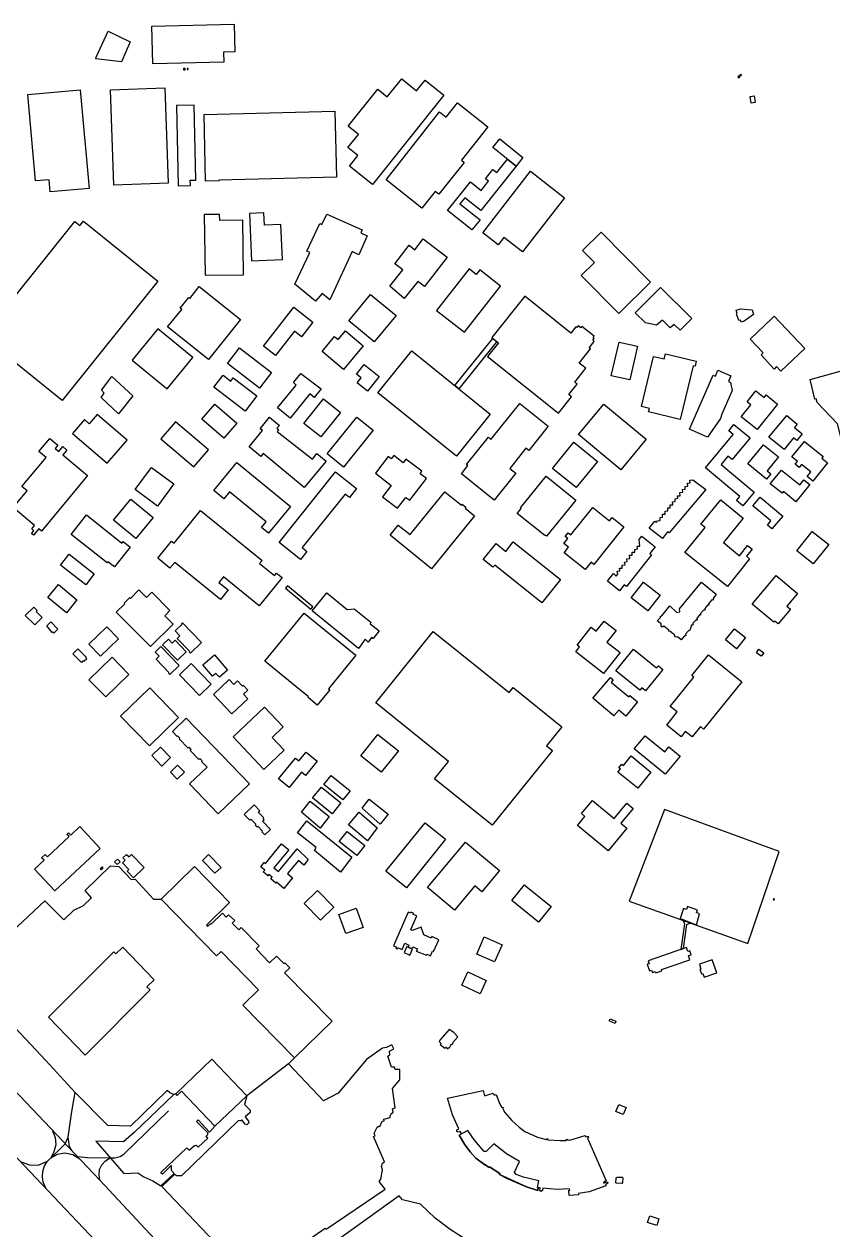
# Model space of a CAD drawing. Header units: metres. Extents: x -118 to 4032, y -3666 to 171.
# Drawn here: x 1823 to 2720, y -1297 to 40 of the extents above; entities that cross this region are included whole.
import ezdxf

# ---------------------------------------------------------------- set-up
doc = ezdxf.new("R2010")
doc.units = ezdxf.units.M
for name, color, linetype in [('APRON', 1, 'Continuous'), ('CIVIL_BUILDING', 6, 'Continuous'), ('TAXIWAY', 5, 'Continuous')]:
    doc.layers.add(name, color=color, linetype=linetype)

msp = doc.modelspace()

# ---------------------------------------------------------------- linework, layer by layer
at = {"layer": 'APRON'}
for points in [[(1754.4, -1017.7), (1846.2, -932), (1867.2, -952.9), (1878.2, -942.1), (1889.1, -937.1), (1897.7, -928.5), (1890.7, -920.4), (1918.8, -893.1), (1918.8, -893.1), (1927.9, -893.8), (1941.9, -908), (1946.3, -907.8), (1966.6, -929.9), (1975.1, -930), (2036.5, -992.9), (2041.5, -988.1), (2083, -1030.6), (2065.7, -1047.6), (2122.7, -1105.9), (2116, -1112.6), (2069.9, -1148), (2031.2, -1107.4), (1991.1, -1145.7), (1989.2, -1146.4), (1984.6, -1144.5), (1981.6, -1142.1), (1940.9, -1181.5), (1915.8, -1181), (1879.7, -1144.4), (1847.2, -1108.7), (1796, -1054.7)], [(2136.2, -1308.9), (2156.8, -1294.5), (2158, -1295.9), (2223.4, -1251.5), (2216.6, -1242.8), (2218.7, -1240.4), (2220.5, -1229.8), (2219.1, -1226.2), (2220.4, -1222.6), (2222.5, -1221.1), (2210.5, -1193), (2212.3, -1192.4), (2211.2, -1189.4), (2214.5, -1182.8), (2216.2, -1181.5), (2217.3, -1182), (2219.9, -1176.1), (2222.2, -1175.5), (2221.9, -1173.7), (2229, -1171.8), (2228.9, -1170.2), (2228.9, -1170.2), (2230, -1167.8), (2232.1, -1166.2), (2231.3, -1162.3), (2234.5, -1161.4), (2231.4, -1139.9), (2239.6, -1130.2), (2239.6, -1118.9), (2234.5, -1118.7), (2233.5, -1116.2), (2230.4, -1116.2), (2226.1, -1104.1), (2228.6, -1102.4), (2228.3, -1098.3), (2233.1, -1095.8), (2230.6, -1091.3), (2224.9, -1094.5), (2220.2, -1095.1), (2202.8, -1107.7), (2171.2, -1144.9), (2155, -1153.5), (2116, -1112.6), (2069.9, -1148), (2067.5, -1157.6), (2073.5, -1163.7), (2073.5, -1166.4), (2068.1, -1171.4), (2072, -1176.2), (2072.2, -1177.9), (2070.1, -1180), (2068.3, -1179.5), (2064.4, -1174.7), (2063.5, -1175.5), (2060.8, -1175.4), (1997.4, -1236.5), (1992, -1236.7), (1990, -1234.6), (1975.6, -1248.4), (2034.6, -1310.1)], [(2314, -1308), (2295.3, -1296.1), (2278.9, -1283.6), (2262.6, -1267.9), (2242.6, -1263.4), (2239, -1258.8), (2167.8, -1309.7)]]:
    msp.add_lwpolyline(points, dxfattribs=at)
msp.add_lwpolyline([(1924, -1223), (1933.8, -1234.2), (1949, -1233.4), (1955.8, -1237.9), (1965.6, -1242), (1974.8, -1247.8), (1989.5, -1234.2), (1986.3, -1230.7), (1986.4, -1225.7), (1985.7, -1225.6), (1976.5, -1234.6), (1975.1, -1233.7), (1975.1, -1232.5), (2003.5, -1205.4), (2006.2, -1208.1), (2012, -1202.9), (2013.8, -1202.8), (2016, -1205), (2026.6, -1194.7), (2024.7, -1192.9), (2026.9, -1190.8), (2026.4, -1190.1), (2027.2, -1189.2), (2014.3, -1176.3), (2016, -1174.5), (2028.6, -1188.1), (2034.6, -1181.7), (1997.6, -1142.9), (1992.8, -1147.5), (1991.1, -1145.7), (1989.2, -1146.4), (1945, -1188.7), (1933.4, -1198.9), (1902.7, -1198.3), (1924, -1223)], close=True, dxfattribs=at)
at = {"layer": 'CIVIL_BUILDING'}
for points in [[(1916.3, 32.2), (1940.7, 20.1), (1930.9, -2), (1902.7, 1.2), (1902.9, 3.2), (1916.3, 32.2)], [(1964.6, 37.6), (2056, 39.9), (2056.7, 9.2), (2044, 8.9), (2044.3, -2.3), (1965.7, -4.3), (1964.6, 37.6)], [(1999.7, -9.3), (1999.7, -10.8), (2001.5, -10.7), (2001.5, -9.2), (1999.7, -9.3)], [(2003.8, -9.2), (2003.8, -10.4), (2005.1, -10.4), (2005.1, -9.2), (2003.8, -9.2)], [(2288.5, -39), (2209.3, -137.9), (2183.7, -117.4), (2193.1, -105.7), (2182, -96.8), (2193.6, -82.4), (2182.3, -73.3), (2215.1, -32.4), (2225.7, -40.9), (2241.7, -20.9), (2258.1, -34), (2267.5, -22.2), (2288.5, -39)], [(2614.2, -18.7), (2615.1, -19.8), (2616.5, -18.6), (2615.6, -17.6), (2614.2, -18.7)], [(2616.5, -16.7), (2617.4, -17.7), (2618.5, -16.8), (2617.6, -15.8), (2616.5, -16.7)], [(1827.3, -38), (1885.4, -32.9), (1895.1, -142.2), (1852, -146), (1850.9, -132.7), (1835.8, -134), (1827.3, -38)], [(1918.9, -32.8), (1978.9, -30.7), (1982.6, -136.5), (1922.6, -138.6), (1918.9, -32.8)], [(2628.1, -40.3), (2632.5, -39.7), (2633.5, -47), (2629.1, -47.6), (2628.1, -40.3)], [(1991.9, -50.5), (1993.9, -139.3), (2007.4, -139), (2007.2, -133.1), (2013.4, -133), (2011.5, -50.1), (1991.9, -50.5)], [(2303.5, -47.5), (2337.1, -74), (2308, -111), (2311, -113.4), (2282.9, -148.7), (2278.8, -145.5), (2263.9, -164), (2224.4, -132.6), (2283.5, -57.4), (2291, -63.3), (2303.5, -47.5)], [(2167.4, -56.6), (2169.3, -129.6), (2039.1, -133), (2039.2, -133.7), (2024, -134.1), (2022.6, -60.4), (2167.4, -56.6)], [(2350.4, -87.2), (2375.8, -108.1), (2368.5, -117.5), (2342.5, -97), (2350.4, -87.2)], [(2358.8, -109.8), (2368.5, -117.5), (2329.2, -166.6), (2311.6, -152.5), (2306.2, -159.2), (2328.5, -177.1), (2319.5, -188.3), (2292.4, -166.6), (2317.8, -134.9), (2329.9, -144.5), (2338, -134.3), (2334.5, -131.5), (2342.8, -121.1), (2347, -124.5), (2358.8, -109.8)], [(2384.5, -123.3), (2422.2, -152.5), (2375.6, -212.5), (2354.9, -196.5), (2348.5, -204.8), (2331.5, -191.6), (2384.5, -123.3)], [(2022.8, -171.3), (2023.8, -238.5), (2066.3, -237.9), (2065.5, -177.4), (2039.9, -177.8), (2039.8, -171.1), (2022.8, -171.3)], [(2073, -170), (2075.3, -222.4), (2109.4, -220.9), (2107.7, -182.3), (2089.4, -183.1), (2088.8, -169.3), (2073, -170)], [(2158.7, -170.6), (2197.8, -188.3), (2196.2, -191.4), (2203.5, -194.8), (2194.3, -216), (2186.7, -212.2), (2161.9, -265.9), (2153.6, -258.8), (2146, -267.1), (2123, -248.4), (2139.7, -213.2), (2136.6, -211.7), (2150.9, -181.1), (2153.1, -182.1), (2158.7, -170.6)], [(1777, -306.3), (1879.4, -178.9), (1885, -183.4), (1888.9, -178.6), (1971.5, -244.9), (1865.2, -377.2), (1777, -306.3)], [(2265.5, -198.3), (2292.1, -218.6), (2267.1, -251.1), (2259.7, -245.5), (2244.5, -264.4), (2228.6, -250.4), (2242.9, -232.6), (2234.1, -225.8), (2249.8, -205.3), (2256.3, -210.3), (2265.5, -198.3)], [(2462.9, -190.7), (2517.4, -246.3), (2482.2, -280.9), (2440.7, -238.7), (2455.2, -224.5), (2442.1, -211.1), (2462.9, -190.7)], [(2280.4, -277.4), (2311.3, -301.7), (2351.3, -250.6), (2328.2, -232.5), (2324.3, -237.5), (2316.5, -231.4), (2280.4, -277.4)], [(2017.3, -251), (2062.9, -287.5), (2027.3, -331.9), (1982.2, -295.7), (1997.8, -276.4), (1996, -274.9), (2005.5, -263.1), (2006.7, -264.1), (2017.3, -251)], [(2528.6, -251.9), (2563.1, -286.3), (2550.2, -299.3), (2543.7, -292.9), (2539.3, -296.7), (2530.8, -288.2), (2524.2, -293.8), (2511.8, -291.4), (2500.4, -280.1), (2528.6, -251.9)], [(2211.2, -312.3), (2183, -288.9), (2207.1, -259.7), (2235.4, -283), (2211.2, -312.3)], [(2378, -261.7), (2341.5, -307.5), (2348.8, -313.3), (2336.7, -328.5), (2415.3, -391.2), (2429.8, -373.1), (2426.9, -370.8), (2436.2, -359.2), (2433.4, -357), (2445.8, -341.6), (2438.5, -335.8), (2451.1, -320.1), (2449.6, -318.8), (2455.1, -311.9), (2453.4, -310.5), (2455, -308.5), (2453.8, -307.5), (2455, -306.1), (2441.4, -295.2), (2440.2, -296.7), (2437.3, -294.4), (2435.7, -296.4), (2434.8, -295.7), (2429.3, -302.7), (2378, -261.7)], [(2122.2, -274), (2143.2, -290.5), (2130.6, -306.7), (2122.8, -300.6), (2101.7, -327.5), (2088.5, -317.1), (2122.2, -274)], [(2621.4, -289.4), (2618, -290.4), (2617.4, -288.2), (2615.5, -288.7), (2612.6, -281.1), (2613.6, -280.9), (2612.5, -277.1), (2617.3, -275.7), (2630.2, -276.7), (2631.6, -281.8), (2621.4, -289.4)], [(2652.1, -286.3), (2654.6, -284), (2688.6, -319.5), (2662.1, -344.8), (2657.3, -339.8), (2654.5, -342.5), (2640, -326.7), (2642.3, -324.4), (2628, -309.4), (2652.1, -286.3)], [(1971.3, -297.7), (1942.8, -332.5), (1981.7, -364.4), (2010.2, -329.6), (1971.3, -297.7)], [(2179.3, -300.1), (2199, -316.6), (2177.1, -342.8), (2153.4, -323), (2167.3, -306.5), (2171.2, -309.8), (2179.3, -300.1)], [(2062, -318.9), (2097.2, -346.2), (2083.9, -363.5), (2048.6, -336.2), (2062, -318.9)], [(2300.6, -360.7), (2342.8, -308.5), (2347.1, -312), (2305, -364.3), (2300.6, -360.7)], [(2482.6, -312.5), (2502.9, -317.2), (2494.4, -354.4), (2474, -349.8), (2482.6, -312.5)], [(2215.3, -368.8), (2252.9, -322.3), (2339.9, -392.4), (2302.3, -439), (2215.3, -368.8)], [(2568.2, -333.7), (2566.9, -339.4), (2564.7, -338.9), (2550.5, -398.4), (2515.4, -390), (2516.3, -386.1), (2507.5, -384), (2520.8, -328.4), (2532.7, -331.2), (2534.1, -325.6), (2568.2, -333.7)], [(2129.9, -347.2), (2152.5, -364.3), (2144.7, -374), (2139.7, -369.9), (2117.9, -396.8), (2103.8, -385.4), (2124.5, -360.2), (2121.7, -357.5), (2129.9, -347.2)], [(2200, -337.5), (2216.6, -350.8), (2203.7, -366.9), (2192.1, -357.7), (2196.6, -352.1), (2191.5, -348.1), (2200, -337.5)], [(2592, -343.7), (2606.5, -350.1), (2603.8, -356.4), (2606.2, -357.2), (2608.1, -366.3), (2596.6, -392.4), (2595.1, -397.3), (2580.5, -418.1), (2560.8, -409.1), (2586.9, -349.3), (2589.4, -350.4), (2592, -343.7)], [(2755.9, -337.1), (2777.2, -415.3), (2768.1, -418.1), (2768.7, -419.7), (2748.4, -424.8), (2748, -423.3), (2736.5, -426.5), (2728.8, -418.9), (2724.7, -403.1), (2702.1, -379.7), (2701.1, -375.5), (2699.8, -375.8), (2694.4, -354.2), (2755.9, -337.1)], [(1920.4, -350.8), (1943.6, -372), (1927.6, -392), (1908.4, -374), (1912, -369.2), (1908.8, -366), (1920.4, -350.8)], [(2054.9, -352.1), (2080.9, -372.1), (2068, -389), (2033.4, -362.5), (2043.6, -349.3), (2052.1, -355.8), (2054.9, -352.1)], [(2658.4, -381.3), (2635.6, -409.4), (2618.1, -395.3), (2628.8, -382.2), (2624.5, -378.7), (2634.2, -366.6), (2643.5, -374.1), (2645.8, -371.1), (2658.4, -381.3)], [(2034.4, -381.3), (2058.9, -402.4), (2044.4, -419.1), (2020, -398), (2034.4, -381.3)], [(2155.1, -375.5), (2173.9, -390.5), (2152.1, -417.7), (2133.3, -402.7), (2155.1, -375.5)], [(2372.7, -380.5), (2404.1, -405.8), (2382.4, -432.7), (2379.4, -430.3), (2361.5, -452.5), (2368.1, -457.8), (2344, -487.6), (2307.9, -458.4), (2315.1, -449.5), (2313.5, -448.2), (2337.7, -418.1), (2340.6, -420.4), (2372.7, -380.5)], [(2465.9, -381.3), (2512.7, -420.3), (2484.7, -454), (2437.8, -415.1), (2465.9, -381.3)], [(1876.7, -413.7), (1915.1, -446.9), (1937.2, -421.4), (1904.1, -392.8), (1895.3, -403), (1890, -398.4), (1876.7, -413.7)], [(1991, -400.8), (1974.7, -419.9), (2011.2, -451), (2027.5, -432), (1991, -400.8)], [(2103.2, -408), (2105.5, -409.7), (2103.6, -411.7), (2142.7, -442.2), (2147.7, -436.1), (2157.9, -444.6), (2133.7, -473.8), (2088, -435.9), (2085.4, -439.2), (2072.7, -428.8), (2087.3, -410.5), (2084.9, -408.7), (2095.2, -395.9), (2106.2, -405.1), (2103.2, -408)], [(2191.8, -395.7), (2210, -410.3), (2177.2, -451.1), (2159, -436.5), (2191.8, -395.7)], [(2668.4, -393.9), (2680.1, -403.5), (2676.9, -407.4), (2685.4, -414.4), (2679.5, -421.7), (2676, -418.8), (2665.5, -431.7), (2648.7, -417.9), (2668.4, -393.9)], [(2632.4, -478.8), (2619.8, -493.9), (2612.9, -488.2), (2616.6, -483.7), (2578.4, -451.9), (2609.1, -415), (2604.1, -410.9), (2610, -403.8), (2627.9, -418.6), (2607.9, -442.7), (2603.3, -438.9), (2595.7, -448.2), (2632.4, -478.8)], [(1857.4, -430.5), (1861.5, -433.9), (1866, -428.4), (1870.5, -432.2), (1866, -437.6), (1893.5, -460.6), (1842.2, -522), (1839.4, -519.7), (1833.6, -526.6), (1831.3, -524.7), (1834, -521.6), (1831.5, -519.5), (1834.6, -515.7), (1811, -496), (1826.5, -477.4), (1820.7, -472.5), (1847.4, -440.5), (1839.5, -433.9), (1851.6, -419.4), (1860.5, -426.8), (1857.4, -430.5)], [(2432.3, -423.5), (2458.6, -444.8), (2435, -473.9), (2408.8, -452.5), (2432.3, -423.5)], [(2642.7, -426.3), (2659.3, -439.9), (2646.7, -455.2), (2650.9, -458.7), (2646.1, -464.5), (2625.3, -447.4), (2642.7, -426.3)], [(2709, -439.4), (2707.5, -441.3), (2713.8, -446.5), (2697.4, -466.7), (2691, -461.6), (2695.2, -456.4), (2685, -448.2), (2682.2, -451.6), (2677.8, -448), (2680.4, -444.8), (2674.3, -439.9), (2688.3, -422.7), (2709, -439.4)], [(2226.7, -439.5), (2212.6, -458), (2230.1, -471.4), (2220.5, -484), (2237.1, -496.7), (2246.3, -484.7), (2250.5, -487.9), (2269.1, -463.7), (2262.1, -458.4), (2264.1, -455.8), (2246.4, -442.2), (2243.3, -446.2), (2232.9, -438.3), (2230, -442.1), (2226.7, -439.5)], [(1964.4, -451.4), (1989.2, -469.6), (1971.1, -494.4), (1946.2, -476.1), (1964.4, -451.4)], [(2058.9, -446.1), (2118.2, -494.6), (2093.9, -524.4), (2086.2, -518.1), (2091.4, -511.7), (2050.9, -478.6), (2044.6, -486.4), (2033.4, -477.2), (2058.9, -446.1)], [(2168.3, -456.3), (2191.7, -474.9), (2183.7, -484.9), (2178.8, -481), (2131.4, -540.4), (2136.5, -544.5), (2129.4, -553.4), (2105.9, -534.6), (2168.3, -456.3)], [(2401.9, -461), (2434.8, -487.6), (2402.2, -527.8), (2400.6, -526.5), (2400.2, -527), (2369.8, -502.4), (2374.2, -497), (2373.3, -496.3), (2401.9, -461)], [(2564.2, -465.3), (2578.8, -475.9), (2538, -523.8), (2536.3, -522.8), (2530.8, -530.1), (2515.9, -518.8), (2522.1, -511), (2524, -512.3), (2525.2, -510.5), (2528.2, -510.2), (2528.1, -507.1), (2530.9, -506.6), (2530.9, -503.4), (2533.8, -503.2), (2533.8, -499.9), (2536.7, -499.7), (2536.5, -496.4), (2539.4, -496.3), (2539.3, -493.1), (2542.1, -492.8), (2541.7, -489.7), (2544.8, -489.4), (2544.7, -486.2), (2547.8, -485.7), (2547.4, -482.9), (2550.4, -482.8), (2550.1, -479.2), (2553.2, -478.8), (2552.9, -475.9), (2555.9, -475.5), (2555.8, -472.7), (2558.8, -472.4), (2558.5, -469), (2561.6, -468.6), (2561.2, -465.6), (2564.2, -465.3)], [(2662.5, -454.4), (2682.9, -470.9), (2687.4, -465.2), (2694, -470.5), (2678.7, -489.5), (2664.8, -478.3), (2663.4, -480.1), (2650.2, -469.5), (2662.5, -454.4)], [(2289.5, -478.5), (2307.8, -493.3), (2308.6, -492.2), (2312.8, -495.6), (2311.9, -496.7), (2322.3, -505.1), (2274.8, -563.9), (2228.7, -526.6), (2237.9, -515.3), (2251.1, -525.9), (2289.5, -478.5)], [(1941.3, -486.6), (1966, -506.8), (1946.8, -530.3), (1922.1, -510.1), (1941.3, -486.6)], [(2577.9, -517.9), (2573.4, -514.2), (2595.3, -487.4), (2620.1, -507.8), (2598.2, -534.6), (2616, -549.4), (2625.1, -538.1), (2630, -542), (2623.7, -549.9), (2627.3, -552.8), (2602.7, -583.4), (2555.6, -545.6), (2577.9, -517.9)], [(2664.1, -505.4), (2652, -519.7), (2647, -515.5), (2650.9, -510.8), (2630.9, -494), (2639, -484.3), (2664.1, -505.4)], [(1892.1, -504.2), (1931.4, -535.3), (1932.8, -533.4), (1940.8, -539.7), (1923.4, -561.8), (1916, -556), (1915, -557.3), (1875.1, -525.7), (1892.1, -504.2)], [(2018.5, -499.2), (2086.8, -554.5), (2084, -558), (2100.5, -571.4), (2102.8, -568.5), (2109, -573.4), (2083.6, -604.8), (2044.1, -572.8), (2039.1, -578.9), (2049.4, -587.2), (2040.8, -597.9), (1990, -556.8), (1984.8, -563.2), (1971.2, -552.2), (1986.5, -533.2), (1989.3, -535.4), (2018.5, -499.2)], [(2453.5, -495.8), (2472.1, -510.7), (2475, -507.1), (2488, -517.5), (2454.7, -559), (2451.5, -556.4), (2444.9, -564.6), (2421.7, -546), (2426.5, -540), (2421.3, -535.9), (2425.8, -530.3), (2422.9, -528), (2426.2, -524), (2429, -526.3), (2453.5, -495.8)], [(2365.3, -534), (2417.5, -575.8), (2396.9, -601.6), (2344.8, -559.8), (2342.8, -562.2), (2332, -553.5), (2346.2, -535.8), (2356.9, -544.5), (2365.3, -534)], [(2522.7, -539.6), (2516.8, -546.9), (2518.7, -548.4), (2490.8, -583.6), (2488.3, -581.7), (2483.1, -588.3), (2469.6, -577.5), (2476.4, -569), (2479.4, -571.9), (2481.2, -569.6), (2480.6, -566.4), (2483.5, -565.9), (2483.1, -563.2), (2486.1, -563.1), (2486, -559.9), (2489.2, -559.3), (2488.8, -556.3), (2491.6, -555.8), (2491.3, -552.8), (2494.7, -552.4), (2494.3, -548.9), (2497.2, -548.7), (2497, -545.5), (2500.2, -545.5), (2500, -542.3), (2503.2, -541.8), (2502.8, -538.7), (2505.7, -538.7), (2504.9, -531.5), (2507.9, -527.8), (2522.7, -539.6)], [(2696.8, -522.4), (2715, -536.9), (2697.9, -558.3), (2679.7, -543.8), (2696.8, -522.4)], [(1873, -547.6), (1900.9, -569.5), (1891.4, -581.7), (1863.4, -559.9), (1873, -547.6)], [(2656.6, -571.4), (2680.4, -591.3), (2668.6, -605.4), (2672.5, -608.6), (2658.9, -624.8), (2655.3, -621.8), (2654.2, -623.1), (2630.2, -603), (2656.6, -571.4)], [(1861.1, -581.3), (1881.7, -598.3), (1869.9, -612.5), (1849.3, -595.5), (1861.1, -581.3)], [(1988.2, -625.1), (1963.1, -650), (1925.3, -612), (1934.7, -602.7), (1934, -601.9), (1940.2, -595.7), (1941.1, -596.6), (1950.4, -587.3), (1958.8, -595.7), (1964.6, -589.9), (1984.8, -610.2), (1979.1, -615.9), (1988.2, -625.1)], [(2112.7, -585.2), (2141, -608.6), (2143.2, -606), (2114.9, -582.6), (2112.7, -585.2)], [(2509.8, -578.6), (2528.1, -592.9), (2514.5, -610.3), (2496.2, -595.9), (2509.8, -578.6)], [(2573.9, -578.6), (2590.2, -591.9), (2586.9, -596.6), (2587.1, -598.5), (2585.4, -598.4), (2581.8, -602.7), (2582.1, -604), (2580.6, -604.1), (2577.6, -607.9), (2577.7, -609.5), (2576.3, -609.5), (2573, -613.5), (2573, -615.1), (2571.9, -615), (2568.7, -618.9), (2569, -620.6), (2567.7, -620.6), (2564.3, -624.1), (2564.2, -626.2), (2562.9, -626.2), (2560.9, -632.3), (2559.5, -632.5), (2556.2, -636.3), (2556.5, -638), (2554.7, -638.6), (2551.4, -642.6), (2547.2, -639.2), (2544.7, -639.6), (2544.2, -637.2), (2539.3, -633.2), (2537.8, -633.1), (2537.6, -631.9), (2532.4, -627.5), (2530.4, -628.4), (2529.3, -627.1), (2529.3, -625), (2525, -621.5), (2528.5, -617.7), (2528.4, -616.2), (2530.1, -615.9), (2538.7, -604.8), (2546.7, -612.1), (2549.9, -611.7), (2549.7, -608.3), (2573.9, -578.6)], [(2158.5, -590.5), (2181.2, -608.9), (2188.8, -608.2), (2207.5, -623.1), (2206.7, -624.7), (2216.6, -632.5), (2209.9, -640.9), (2208.3, -639.9), (2204.4, -645.1), (2201.1, -642), (2193.8, -652.3), (2142.3, -610.6), (2158.5, -590.5)], [(1833.8, -606.2), (1837.5, -609.9), (1836.3, -611.2), (1843, -617.7), (1834.8, -626.1), (1824.3, -615.7), (1833.8, -606.2)], [(2133.7, -612.9), (2190.8, -659.7), (2160.5, -696.7), (2161.9, -697.8), (2148, -714.8), (2137.8, -706.4), (2138.3, -705.9), (2090, -666.3), (2133.7, -612.9)], [(1852.7, -622.7), (1860.6, -630.8), (1856.1, -635.1), (1854.8, -633.8), (1854.3, -634.3), (1848.1, -627.1), (1852.7, -622.7)], [(1998.7, -623.8), (2019.6, -645.5), (2007.5, -657.2), (2006.4, -656.1), (2006.9, -655.6), (1992.7, -641), (1995.7, -638), (1990.6, -632.7), (1998.2, -625.3), (1997.7, -624.8), (1998.7, -623.8)], [(2466.1, -621.8), (2479.3, -632.2), (2469.2, -645), (2483.8, -656.5), (2465.4, -680), (2434.6, -655.8), (2438.8, -650.4), (2436.2, -648.3), (2451.7, -628.6), (2457.2, -633), (2466.1, -621.8)], [(1914.9, -628.3), (1927.7, -641.5), (1907.8, -660.8), (1895, -647.5), (1914.9, -628.3)], [(2276.7, -633.2), (2360.6, -701), (2365.1, -695.4), (2419.2, -739.1), (2402.3, -760), (2408.8, -765.3), (2341.9, -848), (2278.1, -796.5), (2293.5, -777.4), (2212.9, -712.2), (2276.7, -633.2)], [(2610.5, -630.4), (2622.7, -640.1), (2612.8, -652.4), (2600.7, -642.6), (2610.5, -630.4)], [(1882.6, -652.4), (1891.8, -661.7), (1891.2, -662.3), (1892.6, -663.6), (1890.7, -665.5), (1890.2, -665), (1888.9, -666.4), (1888.3, -665.8), (1886.6, -667.5), (1877, -657.9), (1882.6, -652.4)], [(1974.7, -650), (1994.9, -670.9), (1984.7, -680.9), (1983.3, -679.5), (1983.9, -679), (1969.4, -664), (1972.7, -660.8), (1968.3, -656.2), (1974.7, -650)], [(1990.6, -643.1), (2002.7, -655.7), (1993, -665.1), (1976.6, -648), (1983, -641.9), (1987.2, -646.3), (1990.6, -643.1)], [(2498.6, -652.9), (2524.2, -673.7), (2526.2, -671.4), (2531.1, -675.3), (2511.8, -699), (2507.9, -695.8), (2505.7, -698.5), (2479.1, -676.8), (2498.6, -652.9)], [(2637.7, -653), (2643, -656.9), (2640.1, -660.7), (2634.9, -656.9), (2637.7, -653)], [(1920.6, -661.9), (1939.2, -680.9), (1913.5, -705.9), (1895, -686.9), (1920.6, -661.9)], [(2034, -659.2), (2048.7, -676), (2039.5, -684.1), (2035.6, -679.7), (2032.1, -682.7), (2021.3, -670.4), (2034, -659.2)], [(2581.8, -659.2), (2618.7, -689), (2576.3, -741.6), (2572.7, -738.7), (2563.5, -750.1), (2556, -744.1), (2551.3, -749.9), (2535.4, -737), (2547.1, -722.5), (2539.4, -716.3), (2565.5, -683.9), (2563.3, -682.1), (2581.8, -659.2)], [(2008.4, -668.8), (2030.5, -691.6), (2017.5, -704.2), (1995.4, -681.4), (2008.4, -668.8)], [(2033.2, -703), (2053.5, -724.6), (2071, -708.1), (2066.1, -702.9), (2071, -698.3), (2066.2, -693.1), (2065.3, -693.9), (2059.7, -687.9), (2055.4, -692), (2050.4, -686.7), (2033.2, -703)], [(2473.2, -684.3), (2476.1, -686.8), (2473.9, -689.4), (2493.3, -705.8), (2494.7, -704.3), (2503.1, -711.4), (2490, -727), (2482.2, -720.5), (2476.9, -726.8), (2453.7, -707.3), (2473.2, -684.3)], [(1962.3, -695.8), (1994.3, -728.5), (1961.9, -760.1), (1929.9, -727.3), (1962.3, -695.8)], [(2089.5, -717.1), (2110.3, -739), (2098, -750.7), (2111.3, -764.8), (2088.9, -786.2), (2054.7, -750.2), (2089.5, -717.1)], [(2002.9, -729.4), (2072.9, -802.3), (2038.3, -835.5), (2006.4, -802.3), (2025.9, -783.7), (2019.8, -777.4), (2020.5, -776.8), (2017.9, -774.2), (2016.9, -775.2), (2007.3, -765.1), (2008.3, -764.2), (2005.9, -761.7), (2004.8, -762.7), (1994.8, -752.2), (1995.6, -751.4), (1993.3, -749), (1992.6, -749.7), (1987.4, -744.3), (2002.9, -729.4)], [(2215.2, -747.4), (2238.1, -765.7), (2219, -789.4), (2196.2, -771.1), (2215.2, -747.4)], [(1974.1, -761.6), (1985.3, -773.1), (1975.7, -782.5), (1964.5, -770.9), (1974.1, -761.6)], [(2537.8, -761), (2550.3, -771.4), (2533.7, -791.6), (2499.4, -763.4), (2511.4, -748.8), (2533.2, -766.6), (2537.8, -761)], [(2135.6, -767), (2148, -777.1), (2135.1, -793), (2130.5, -789.3), (2116.8, -806.2), (2105.1, -796.7), (2123.8, -773.6), (2127.7, -776.8), (2135.6, -767)], [(2496.2, -771.3), (2518, -789.1), (2503.4, -806.8), (2481.3, -789.1), (2484.1, -785.7), (2482.4, -784.3), (2485.7, -780.2), (2487.6, -781.8), (2496.2, -771.3)], [(1993.3, -781.3), (2000.8, -789.1), (1992.7, -796.9), (1985.2, -789.2), (1993.3, -781.3)], [(2163.4, -792.9), (2184.5, -810), (2176.5, -819.9), (2155.3, -802.8), (2163.4, -792.9)], [(2152.7, -805.7), (2174.2, -823.2), (2164.4, -835.4), (2142.9, -817.7), (2152.7, -805.7)], [(2078.2, -825.4), (2067, -836.1), (2073.2, -842.5), (2074.5, -841.3), (2080, -847), (2079.2, -847.8), (2081.2, -849.9), (2082, -849.1), (2087.4, -854.6), (2086.6, -855.3), (2089.8, -858.6), (2096.1, -852.6), (2087.5, -843.7), (2089.3, -841.9), (2088.1, -840.6), (2088.8, -839.9), (2082.7, -833.6), (2084.5, -831.9), (2078.2, -825.4)], [(2140, -821.5), (2161.3, -838.5), (2151.1, -851.2), (2130.5, -833.7), (2140, -821.5)], [(2205.5, -819), (2226.6, -835.9), (2217.9, -846.8), (2197.7, -829), (2205.5, -819)], [(2491.3, -823.7), (2498.3, -829.5), (2484.7, -845.8), (2491.2, -851.2), (2470.4, -876.3), (2436.5, -848.2), (2444.8, -838.2), (2441, -835.1), (2453.1, -820.6), (2477.2, -840.6), (2491.3, -823.7)], [(2194.4, -833.4), (2214.6, -851), (2203.7, -865.4), (2182.6, -847.6), (2194.4, -833.4)], [(2660.2, -877.1), (2533.1, -830.6), (2493.8, -932.1), (2625.2, -979), (2660.2, -877.1)], [(1870.5, -858.2), (1872.2, -856.5), (1874.7, -859), (1884.7, -849.6), (1907.4, -873.7), (1857.3, -920.9), (1834.6, -896.8), (1845.2, -886.8), (1842.4, -884.2), (1846.6, -880.6), (1849.1, -883.1), (1872.9, -860.7), (1870.5, -858.2)], [(2136.6, -843.1), (2186.4, -883.4), (2173.9, -900.1), (2145, -875.9), (2147, -872.8), (2126.2, -856.3), (2136.6, -843.1)], [(2181.2, -855.1), (2200.6, -870.4), (2191.8, -881.5), (2172.4, -866.2), (2181.2, -855.1)], [(2267.5, -845.2), (2290.3, -863.6), (2247, -917.3), (2224.2, -899), (2267.5, -845.2)], [(2312.4, -866.8), (2350.1, -898.3), (2330.5, -921.8), (2322.6, -915.2), (2300.3, -942), (2270.4, -917.2), (2312.4, -866.8)], [(1932.5, -884.3), (1936.5, -880.3), (1939.4, -883.2), (1942.2, -880.5), (1956.2, -894.8), (1944.5, -906.3), (1937.2, -898.8), (1939, -897), (1932, -889.7), (1935, -886.8), (1932.5, -884.3)], [(2027.5, -880.5), (2041.4, -894.7), (2034.6, -901.3), (2020.8, -887.1), (2027.5, -880.5)], [(2108.4, -868.8), (2116.4, -875.4), (2100, -895.2), (2104.9, -899.3), (2125.6, -874.3), (2138.1, -886.2), (2133.1, -892.2), (2127.1, -887.2), (2115.1, -901.6), (2120.6, -906.2), (2110.9, -918), (2102.7, -911.3), (2102, -912.2), (2096.4, -907.5), (2097.9, -905.7), (2094.4, -902.8), (2093.3, -904.2), (2088, -899.8), (2089.8, -897.7), (2085.4, -894.1), (2089.3, -889.5), (2090.5, -890.5), (2108.4, -868.8)], [(1908.4, -897.3), (1907.4, -896.2), (1909.6, -894.2), (1910.5, -895.3), (1908.4, -897.3)], [(1926.6, -885.5), (1923.2, -888.7), (1926.1, -891.7), (1929.5, -888.5), (1926.6, -885.5)], [(2112, -1000.4), (2117.5, -1006), (2111.9, -1011.5), (2164.4, -1065.2), (2122.7, -1105.9), (2065.7, -1047.6), (2083, -1030.6), (2041.5, -988.1), (2036.5, -992.9), (1975.1, -930), (2012, -893.9), (2050.8, -933.7), (2025.1, -958.8), (2026.5, -960.2), (2029.9, -956.9), (2030.6, -957.7), (2042.9, -945.6), (2047, -949.8), (2049.5, -947.4), (2056.8, -953.8), (2053.9, -956.6), (2061.2, -964), (2063.8, -961.4), (2083.7, -981.7), (2080.2, -985.1), (2095.2, -1000.4), (2102.8, -993), (2111, -1001.3), (2112, -1000.4)], [(2148.4, -920.3), (2166.5, -939), (2151.7, -953.4), (2133.6, -934.7), (2148.4, -920.3)], [(2379, -915.1), (2407.4, -938), (2393.3, -955.4), (2363.7, -931.3), (2377.7, -914), (2379, -915.1)], [(2653.8, -929.5), (2653.6, -930.6), (2654.7, -930.8), (2654.9, -929.7), (2653.8, -929.5)], [(2191, -940), (2198.9, -961.2), (2179.9, -968.2), (2172.1, -947), (2191, -940)], [(2235.1, -984.4), (2236.2, -985.3), (2237.9, -984.1), (2242.1, -985.9), (2245.2, -978.8), (2249.7, -980.9), (2248.7, -983.2), (2252.9, -985), (2253.9, -982.8), (2259, -985), (2257.8, -987.5), (2269, -991.9), (2269.4, -990.9), (2273.6, -992.7), (2275.9, -987.7), (2276.9, -988.1), (2282.8, -974.9), (2275.2, -971.5), (2274.4, -973.1), (2266, -969.4), (2263.2, -960.9), (2253.3, -964.7), (2251.9, -963.5), (2258.5, -948.5), (2254.4, -946.8), (2254.9, -945.6), (2251.9, -944.3), (2251.4, -945.5), (2249, -944.5), (2232.7, -981.7), (2235.7, -983), (2235.1, -984.4)], [(2552.9, -952.7), (2568.4, -958.4), (2571.9, -946.3), (2568.4, -944.9), (2569.4, -942.3), (2558.6, -938.2), (2557.2, -941.5), (2554.2, -940.3), (2550.2, -951.5), (2552.9, -952.7)], [(2554.1, -984.7), (2557.7, -958.2), (2562, -956.2), (2552.9, -952.7), (2555.3, -957.4), (2550.9, -985.9), (2554.1, -984.7)], [(2333.2, -971.9), (2353, -980.6), (2344.7, -999.6), (2324.9, -990.9), (2333.2, -971.9)], [(1967.1, -1019.5), (1959.3, -1027), (1963, -1030.3), (1890.8, -1102.9), (1850.3, -1060.6), (1922.5, -988.2), (1924.7, -990.5), (1932.6, -983.1), (1967.1, -1019.5)], [(2247.4, -982.6), (2244.5, -989.1), (2250.8, -991.9), (2253.8, -985.4), (2247.4, -982.6)], [(2554.1, -984.7), (2514.8, -998.5), (2515.9, -1001.6), (2513.9, -1002.2), (2516.4, -1009.5), (2518.5, -1008.7), (2519.5, -1011.4), (2522.8, -1010.3), (2523.3, -1011.7), (2530.1, -1009.3), (2529.6, -1007.9), (2561, -997.1), (2559.4, -992.5), (2562.4, -991.5), (2561, -987.4), (2558.7, -988.1), (2557.5, -983.7), (2554.1, -984.7)], [(2571.6, -1002.2), (2573.4, -1007.4), (2572.3, -1007.8), (2573.9, -1012.6), (2575.3, -1012.2), (2576.8, -1016.5), (2590.8, -1011.7), (2585.8, -997.3), (2571.6, -1002.2)], [(2315.1, -1010.7), (2335.4, -1020.1), (2328.6, -1034.8), (2308.3, -1025.4), (2315.1, -1010.7)], [(2471.8, -1065), (2472.7, -1062.7), (2479, -1065.3), (2478.1, -1067.7), (2471.8, -1065)], [(2284.2, -1091.2), (2289.4, -1095.3), (2290.5, -1094.1), (2292.8, -1095.9), (2293.9, -1094.5), (2294.6, -1094.9), (2296, -1091.9), (2297, -1090.6), (2297.6, -1090.9), (2298.7, -1089.3), (2298.2, -1089), (2303.8, -1082.7), (2299.5, -1077.8), (2294.3, -1074.6), (2283.8, -1086.3), (2283.1, -1087.7), (2285.5, -1089.8), (2284.2, -1091.2)], [(2034.6, -1181.7), (1997.6, -1142.9), (1992.8, -1147.5), (1991.1, -1145.7), (2031.2, -1107.4), (2069.9, -1148), (2034.6, -1181.7)], [(2352.7, -1160.9), (2354.5, -1160.8), (2353.6, -1162.4), (2355.9, -1166.4), (2363.8, -1175.4), (2371.8, -1182.7), (2378.3, -1187.4), (2392.3, -1193.6), (2401.7, -1196.3), (2403.1, -1195.3), (2403.7, -1196.6), (2417.3, -1197.6), (2423.7, -1197.4), (2424.7, -1195.9), (2426.1, -1197.1), (2429.3, -1196.6), (2444.9, -1192), (2445.5, -1193.3), (2448.5, -1192.8), (2448.8, -1194.1), (2447.6, -1194.7), (2468.4, -1242.2), (2465.2, -1243.5), (2465.7, -1244.7), (2468.7, -1243.4), (2470, -1244.1), (2469.8, -1245), (2467.4, -1246.3), (2468.1, -1247.7), (2449.5, -1254.4), (2437.5, -1256.1), (2437.6, -1257.5), (2427.3, -1258.5), (2426.8, -1252.8), (2427.9, -1252.6), (2427.8, -1251.2), (2413.8, -1251.9), (2398.2, -1250.2), (2397.7, -1252.8), (2396, -1253.8), (2394.7, -1252.5), (2395, -1249.8), (2393.1, -1249.5), (2392.4, -1252.7), (2380, -1248.8), (2349.9, -1235.2), (2350.4, -1234.1), (2339.1, -1226.8), (2338.2, -1227.4), (2334.5, -1224.3), (2333.8, -1224.6), (2323.7, -1216.9), (2317.4, -1210.2), (2311.1, -1201.5), (2305.2, -1191.6), (2308, -1190), (2306.6, -1187.3), (2304.4, -1188.4), (2302.7, -1187.6), (2302.8, -1185.7), (2305.1, -1184.4), (2298.1, -1168.9), (2292.3, -1150.5), (2332, -1142.2), (2333.4, -1148.1), (2343.1, -1145.1), (2344, -1147.1), (2346.3, -1146.3), (2350.2, -1156.5), (2352.7, -1160.9)], [(2482.3, -1157.6), (2490.6, -1160.9), (2487.3, -1168.5), (2479.1, -1165.2), (2482.3, -1157.6)], [(2305.2, -1191.6), (2311.1, -1201.5), (2317.4, -1210.2), (2323.7, -1216.9), (2333.8, -1224.6), (2334.5, -1224.3), (2338.2, -1227.4), (2339.1, -1226.8), (2350.4, -1234.1), (2349.9, -1235.2), (2358.4, -1239.6), (2380, -1248.8), (2392.4, -1252.7), (2393.1, -1249.5), (2392.2, -1249.4), (2393.7, -1242.1), (2376.5, -1238.1), (2368.5, -1235), (2366.6, -1232.6), (2372.4, -1220.8), (2357.9, -1212.2), (2343.6, -1201.2), (2335.1, -1209.8), (2333.2, -1209.5), (2322.3, -1197), (2314.9, -1186.2), (2305.2, -1191.6)], [(2479.5, -1238.7), (2480.5, -1238), (2486.1, -1238), (2486.7, -1238.8), (2486.5, -1244.1), (2485.5, -1245.1), (2479.8, -1244.9), (2479.1, -1244.2), (2479.5, -1238.7)], [(2516.6, -1281.1), (2526.8, -1284.2), (2524.6, -1291.5), (2514.3, -1288.4), (2516.6, -1281.1)]]:
    msp.add_lwpolyline(points, close=True, dxfattribs=at)
at = {"layer": 'TAXIWAY'}
for points in [[(1385.9, -759.7), (1393.8, -770.8), (1439.2, -818.4), (1467.8, -850), (2040.2, -1454.4), (2077.5, -1494.4), (2106.4, -1527), (2252.3, -1681.4), (2255.3, -1686.6), (2269.8, -1733.4), (2460.1, -1935.2), (2532.1, -2008.2), (2635.3, -2120.7), (2698.9, -2187.1)], [(1629.4, -947.8), (1756.4, -1082.9), (1907.2, -1241.4), (2059.3, -1404.8), (2104, -1450.7), (2139.5, -1494.8), (2290.7, -1654.4), (2294.5, -1659.5), (2297.4, -1666.3), (2309.6, -1700.3), (2310.9, -1706.8), (2314.6, -1713.5), (2320.7, -1720.5), (2679.9, -2099.9), (2745.1, -2170.1), (2779.5, -2205.7)], [(1868.5, -1201.2), (1871.8, -1193.7), (1875.8, -1165.3), (1879.7, -1144.4)], [(1882.5, -1215.3), (1893.2, -1216.3), (1918.3, -1216.8), (1923.6, -1216.7), (1929.4, -1215.3), (1933.5, -1212.6), (1983.1, -1164.5)], [(1854.6, -1186.6), (1857.6, -1194.1), (1858.1, -1202.2), (1855.9, -1210), (1852.7, -1216.6), (1859.9, -1212.5), (1868.3, -1211.2), (1877.2, -1213), (1884.9, -1217.8)], [(1847.2, -1250.4), (1844.2, -1243.5), (1843.4, -1237.8), (1843.7, -1231.3), (1845.5, -1225.6), (1848.9, -1220.3), (1868.5, -1201.2)], [(1875.8, -1208.6), (1873.4, -1204), (1871.8, -1193.7)], [(1819.7, -1221), (1829, -1224.5), (1838.7, -1224.7), (1848.9, -1220.3)], [(1907.2, -1241.4), (1906.1, -1235.6), (1906.8, -1229.7), (1909.2, -1224.3), (1913.2, -1219.9), (1918.3, -1216.8)]]:
    msp.add_lwpolyline(points, dxfattribs=at)

doc.saveas('drawing.dxf')
